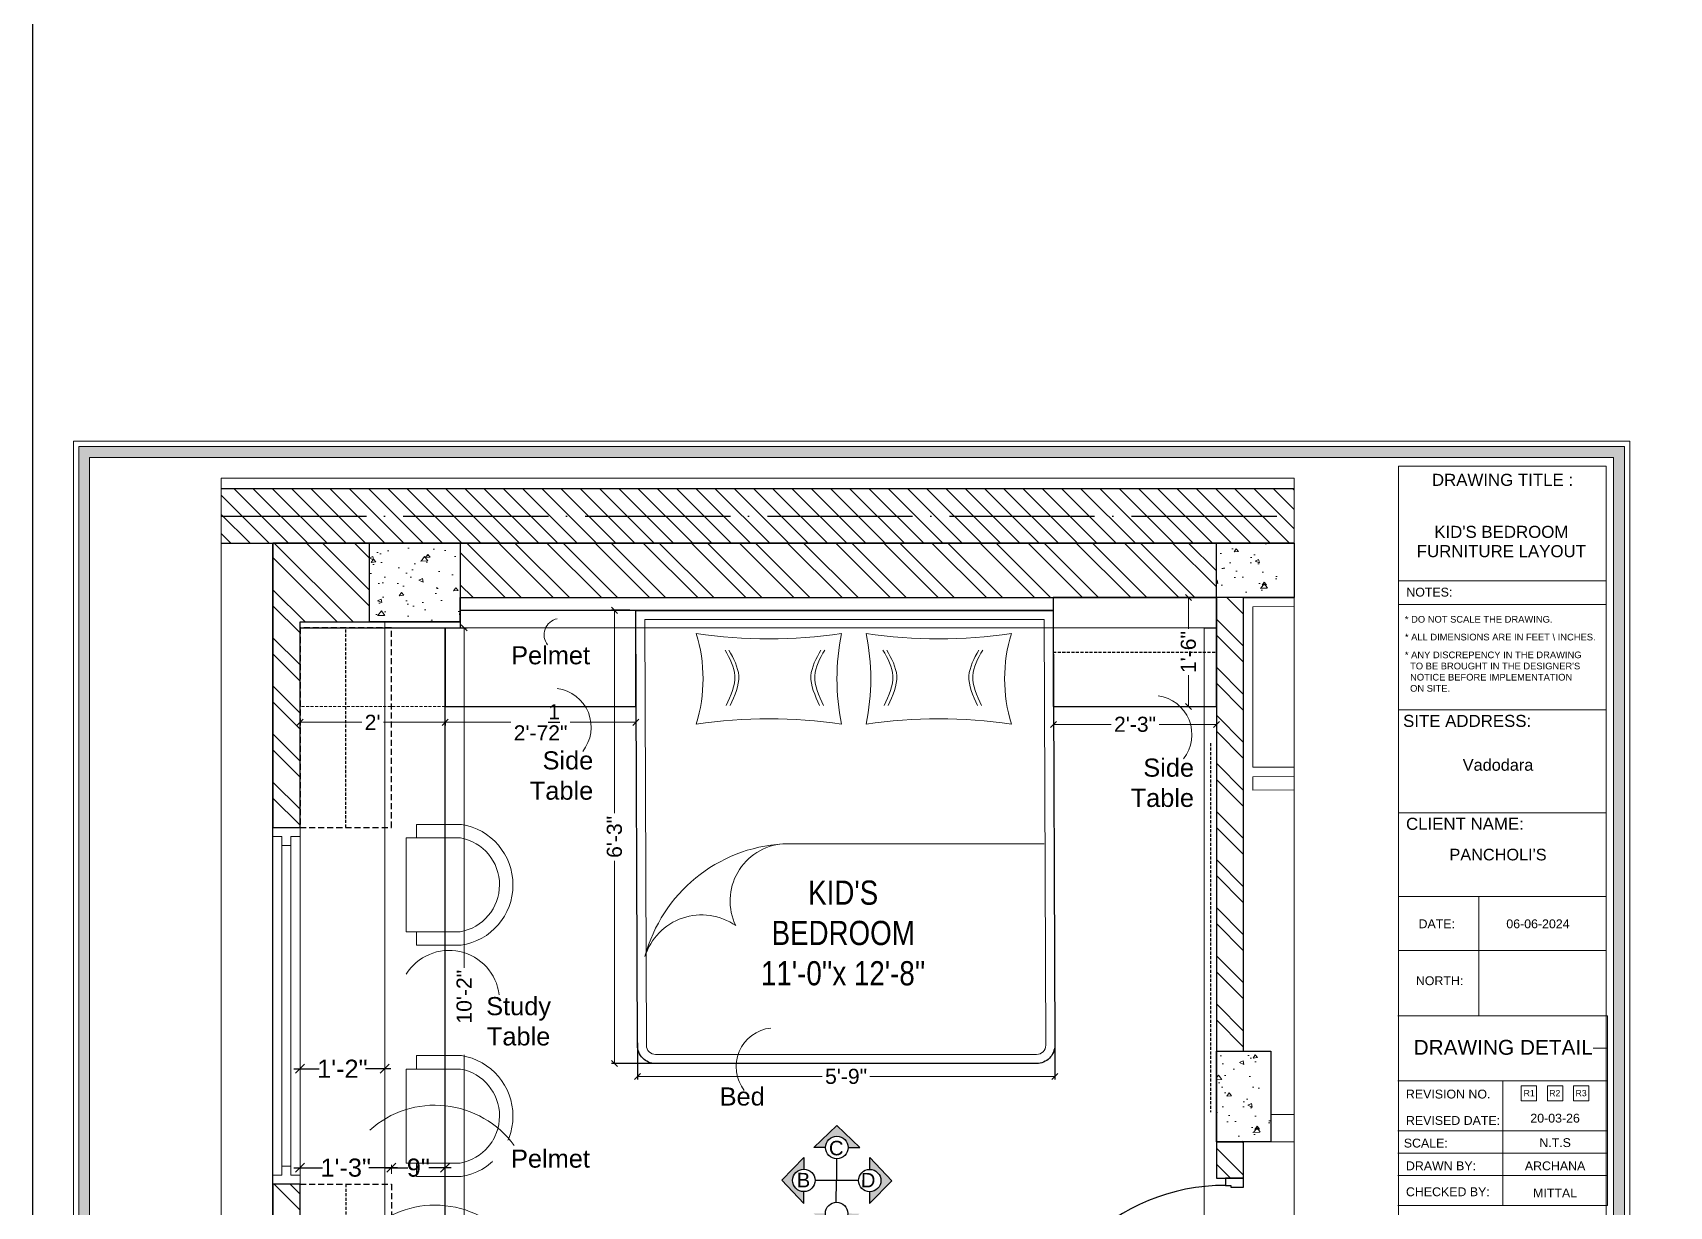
# Model space of a CAD drawing. Header units: millimetres. Extents: x 56222 to 3066687, y -650199 to -121287.
# Drawn here: x 134344.7 to 134615.3, y -183202.5 to -183008.4 of the extents above; entities that cross this region are included whole.
import ezdxf
from ezdxf.enums import TextEntityAlignment as Align

# ---------------------------------------------------------------- set-up
doc = ezdxf.new("R2010")
doc.units = ezdxf.units.MM
doc.header["$MEASUREMENT"] = 0
doc.header["$PDMODE"] = 35
for name, pattern in [('00 . GROUND FLOOR$0$DASHED', [0.75, 0.5, -0.25]), ('ACAD_ISO02W100', [15, 12, -3]), ('ACAD_ISO04W100', [30, 24, -3, 0, -3]), ('DASHED', [0.75, 0.5, -0.25]), ('DASHEDX2', [1.5, 1, -0.5])]:
    doc.linetypes.add(name, pattern=pattern)
doc.layers.get('Defpoints').update_dxf_attribs({"color": 220})
for name, color, linetype in [('AR DOOR', 40, 'Continuous'), ('AR ELE-5', 134, 'Continuous'), ('AR HATCH-7', 7, 'Continuous')]:
    doc.layers.add(name, color=color, linetype=linetype)
for name, color, linetype, lineweight in [('COLUMN', 1, 'Continuous', 30), ('dim05', 1, 'Continuous', 13), ('Dimension', 10, 'DASHEDX2', 20), ('ELEVATION', 250, 'Continuous', 9), ('FIRST FLOOR', 7, 'Continuous', 9), ('FIRST FLOOR ( DW_RAIL )', 7, 'Continuous', 9), ('FIRST FLOOR ( TEXT )', 7, 'Continuous', 9), ('FIRST FLOOR_( PLine )_', 251, 'Continuous', 30), ('FUR1', 1, 'Continuous', 0), ('FURNITURE', 32, 'Continuous', 9), ('GROUND FLOOR', 7, 'Continuous', 9), ('GROUND FLOOR  ( HATCH )', 251, 'Continuous', 9), ('Labelling', 1, 'Continuous', 25), ('NAME PLATE', 7, 'Continuous', 25), ('Text', 7, 'Continuous', 15), ('wall', 7, 'Continuous', 30), ('WALL Dimensions', 1, 'Continuous', 0), ('X_PLOT', 1, 'Continuous', 9), ('XX~SLAB ( BEAM )~ ( DIM )', 7, 'Continuous', 9)]:
    doc.layers.add(name, color=color, linetype=linetype, lineweight=lineweight)
doc.layers.add('XX~SLAB ( PLINE )', color=251, linetype='Continuous', plot=False)
doc.styles.add('Arial', font='arial.ttf')
doc.styles.add('KATHA', font='swissc.ttf')
doc.styles.get("Standard").update_dxf_attribs({"font": 'arial.ttf', "height": 6})
doc.dimstyles.new('Archana', dxfattribs={"dimtxt": 3, "dimasz": 1.5, "dimexe": 0.5, "dimexo": 0.5, "dimgap": 0, "dimtad": 0, "dimzin": 0, "dimdsep": 46, "dimlunit": 4, "dimtxsty": 'Arial', "dimblk": 'OBLIQUE', "dimcen": 0, "dimdle": 1, "dimclrd": 1, "dimclre": 1, "dimclrt": 5, "dimadec": 0, "dimazin": 0, "dimtfac": 1, "dimtofl": 0, "dimtmove": 1, "dimatfit": 3, "dimfxl": 1, "dimfxlon": 1, "dimtolj": 1, "dimtzin": 0, "dimlwd": 25, "dimlwe": -1, "dimarcsym": 0})
doc.dimstyles.new('ISO-25', dxfattribs={"dimtxt": 2.5, "dimasz": 1, "dimexe": 0.5, "dimexo": 1, "dimtad": 0, "dimdec": 1, "dimlunit": 4, "dimtxsty": 'Standard', "dimblk": 'OBLIQUE', "dimcen": 2.5, "dimclrd": 1, "dimclre": 1, "dimclrt": 5, "dimadec": 0, "dimazin": 0, "dimtfac": 1, "dimtdec": 1, "dimtmove": 0, "dimatfit": 3, "dimfxl": 1, "dimlwd": -1, "dimarcsym": 0})
pattern_1 = [(185, (-48694.8163, -316380.5967), (-4.62807079, 5.51551999), [0.75, -8.25]), (130, (-48694.816, -316380.597), (-4.3376815, -6.29992167), [0.6, -6.6]), (235.4514445, (-48695.202, -316380.137), (-8.96575221, -0.78440164), [0.63740192, -7.01142112]), (181.1842, (-48696.2305, -316382.011), (-6.37613776, 8.71693388), [1.125, -12.375]), (231.6356355, (-48696.762, -316381.285), (-13.4971167, -0.2790007), [0.9561034, -10.5171376]), (126.184164, (-48696.23, -316382.011), (-13.4971167, -0.2790007), [0.9, -9.9]), (156, (-48696.584, -316380.95), (-1.37382476, 7.06771572), [0.75, -8.25]), (101, (-48696.584, -316380.95), (-6.84808435, -3.40708593), [0.6, -6.6]), (206.4514447, (-48696.6986, -316380.361), (-8.22190906, 3.66062975), [0.6374019, -7.01142112]), (172.5, (-48694.8163, -316380.5967), (-2.439898176, -2.267931853), [0, -6.52, 0, -6.7, 0, -6.625]), (142.5, (-48694.8163, -316380.5967), (-4.6490945, -0.92872942), [0, -3.82, 0, -6.37, 0, -2.525]), (102.5, (-48693.2395, -316382.1736), (-3.615207618, 3.934181673), [0, -2.5, 0, -7.8, 0, -10.35]), (92.5, (-48692.5324, -316382.8807), (-4.83159807, 3.41589983), [0, -3.25, 0, -5.18, 0, -7.35])]
pattern_2 = [(135, (-48697.0707, -317320.819), (-3.97747564, -3.97747564), []), (135, (-48697.0707, -317318.167), (-3.97747564, -3.97747564), [])]

# ---------------------------------------------------------------- blocks, each defined once
blk = doc.blocks.new('*U19')
for points in [[(-1160, 0), (-1120, 0), (-1120, 30), (-1110, 30), (-1110, 100), (-1160, 100)], [(40, 0), (0, 0), (0, 30), (-10, 30), (-10, 100), (40, 100)], [(0, 0), (0, -1120), (-30, -1120), (-30, 0)]]:
    blk.add_lwpolyline(points, close=True)
at = {"layer": 'AR ELE-5', "linetype": 'ByBlock', "ltscale": 15}
blk.add_arc((1.6, 0.7), 1121.6, 180.03474, 267.62699, dxfattribs=at)
blk = doc.blocks.new('_Oblique')
at = {"layer": 'wall', "color": 0, "lineweight": -2}
blk.add_line((-0.5, -0.5), (0.5, 0.5), dxfattribs=at)
blk = doc.blocks.new('*D164')
at = {"layer": 'Defpoints', "color": 0, "lineweight": 30, "transparency": 16777216}
for p in [(134388.9, -183121.52), (134412.9, -183121.52), (134412.9, -183122.43)]:
    blk.add_point(p, dxfattribs=at)
at = {"layer": 'dim05', "color": 1, "linetype": 'Continuous', "transparency": 16777216}
for p, q in [((134388.9, -183122.43), (134399.11, -183122.43)), ((134412.9, -183122.43), (134402.7, -183122.43))]:
    blk.add_line(p, q, dxfattribs=at)
at = {"layer": 'dim05', "color": 1, "linetype": 'Continuous', "lineweight": -2, "transparency": 16777216}
for p, q in [((134388.9, -183122.52), (134388.9, -183122.93)), ((134412.9, -183122.52), (134412.9, -183122.93))]:
    blk.add_line(p, q, dxfattribs=at)
at = {"layer": 'dim05', "color": 1, "transparency": 16777216, "rotation": 180}
blk.add_blockref('_Oblique', (134388.9, -183122.43), dxfattribs=at)
at = {"layer": 'dim05', "color": 1, "transparency": 16777216}
blk.add_blockref('_Oblique', (134412.9, -183122.43), dxfattribs=at)
at = {"layer": 'dim05', "color": 5, "lineweight": 25, "transparency": 16777216, "insert": (134400.9, -183122.43), "char_height": 2.5, "attachment_point": 5, "style": 'Arial'}
blk.add_mtext("2'", dxfattribs=at)
blk = doc.blocks.new('*D165')
at = {"layer": 'Defpoints', "color": 0, "lineweight": 30, "transparency": 16777216}
for p in [(134412.9, -183121.52), (134444.43, -183122.43), (134444.43, -183122.43)]:
    blk.add_point(p, dxfattribs=at)
at = {"layer": 'dim05', "color": 1, "linetype": 'Continuous', "lineweight": -2, "transparency": 16777216}
for p, q in [((134444.43, -183121.43), (134444.43, -183121.93)), ((134412.9, -183122.52), (134412.9, -183122.93))]:
    blk.add_line(p, q, dxfattribs=at)
at = {"layer": 'dim05', "color": 1, "linetype": 'Continuous', "transparency": 16777216}
for p, q in [((134412.9, -183122.43), (134423.78, -183122.43)), ((134444.43, -183122.43), (134433.55, -183122.43))]:
    blk.add_line(p, q, dxfattribs=at)
at = {"layer": 'dim05', "color": 1, "transparency": 16777216, "rotation": 180}
blk.add_blockref('_Oblique', (134412.9, -183122.43), dxfattribs=at)
at = {"layer": 'dim05', "color": 1, "transparency": 16777216}
blk.add_blockref('_Oblique', (134444.43, -183122.43), dxfattribs=at)
at = {"layer": 'dim05', "color": 5, "lineweight": 25, "transparency": 16777216, "insert": (134428.67, -183122.43), "char_height": 2.5, "attachment_point": 5, "style": 'Arial'}
blk.add_mtext('2\'-7{\\H1x;\\S1/2;}"', dxfattribs=at)
blk = doc.blocks.new('*D166')
at = {"layer": 'Defpoints', "color": 0, "lineweight": 30, "transparency": 16777216}
for p in [(134444.43, -183103.91), (134440.88, -183178.85), (134449.81, -183178.85)]:
    blk.add_point(p, dxfattribs=at)
at = {"layer": 'dim05', "color": 1, "linetype": 'Continuous', "lineweight": -2, "transparency": 16777216}
for p, q in [((134443.43, -183103.91), (134440.38, -183103.91)), ((134448.81, -183178.85), (134440.38, -183178.85))]:
    blk.add_line(p, q, dxfattribs=at)
at = {"layer": 'dim05', "color": 1, "linetype": 'Continuous', "transparency": 16777216}
for p, q in [((134440.88, -183103.91), (134440.88, -183137.43)), ((134440.88, -183178.85), (134440.88, -183145.34))]:
    blk.add_line(p, q, dxfattribs=at)
at = {"layer": 'dim05', "color": 1, "transparency": 16777216}
for p, rotation in [((134440.88, -183103.91), 90), ((134440.88, -183178.85), 270)]:
    blk.add_blockref('_Oblique', p, dxfattribs=dict(at, rotation=rotation))
at = {"layer": 'dim05', "color": 5, "lineweight": 25, "transparency": 16777216, "insert": (134440.88, -183141.38), "char_height": 2.5, "attachment_point": 5, "rotation": 90, "style": 'Arial'}
blk.add_mtext('6\'-3"', dxfattribs=at)
blk = doc.blocks.new('*D167')
at = {"layer": 'Defpoints', "color": 0, "lineweight": 30, "transparency": 16777216}
for p in [(134444.68, -183174.42), (134513.68, -183173.65), (134513.68, -183181)]:
    blk.add_point(p, dxfattribs=at)
at = {"layer": 'dim05', "color": 1, "linetype": 'Continuous', "lineweight": -2, "transparency": 16777216}
for p, q in [((134444.68, -183175.42), (134444.68, -183181.5)), ((134513.68, -183174.65), (134513.68, -183181.5))]:
    blk.add_line(p, q, dxfattribs=at)
at = {"layer": 'dim05', "color": 1, "linetype": 'Continuous', "transparency": 16777216}
for p, q in [((134444.68, -183181), (134475.23, -183181)), ((134513.68, -183181), (134483.12, -183181))]:
    blk.add_line(p, q, dxfattribs=at)
at = {"layer": 'dim05', "color": 1, "transparency": 16777216, "rotation": 180}
blk.add_blockref('_Oblique', (134444.68, -183181), dxfattribs=at)
at = {"layer": 'dim05', "color": 1, "transparency": 16777216}
blk.add_blockref('_Oblique', (134513.68, -183181), dxfattribs=at)
at = {"layer": 'dim05', "color": 5, "lineweight": 25, "transparency": 16777216, "insert": (134479.18, -183181), "char_height": 2.5, "attachment_point": 5, "style": 'Arial'}
blk.add_mtext('5\'-9"', dxfattribs=at)
blk = doc.blocks.new('*D168')
at = {"layer": 'Defpoints', "color": 0, "lineweight": 30, "transparency": 16777216}
for p in [(134412.9, -183106.81), (134416.04, -183106.81), (134412.9, -183228.81)]:
    blk.add_point(p, dxfattribs=at)
at = {"layer": 'dim05', "color": 1, "linetype": 'Continuous', "lineweight": -2, "transparency": 16777216}
for p, q in [((134413.9, -183106.81), (134416.54, -183106.81)), ((134413.9, -183228.81), (134416.54, -183228.81))]:
    blk.add_line(p, q, dxfattribs=at)
at = {"layer": 'dim05', "color": 1, "linetype": 'Continuous', "transparency": 16777216}
for p, q in [((134416.04, -183106.81), (134416.04, -183163.01)), ((134416.04, -183228.81), (134416.04, -183172.62))]:
    blk.add_line(p, q, dxfattribs=at)
at = {"layer": 'dim05', "color": 1, "transparency": 16777216}
for p, rotation in [((134416.04, -183106.81), 90), ((134416.04, -183228.81), 270)]:
    blk.add_blockref('_Oblique', p, dxfattribs=dict(at, rotation=rotation))
at = {"layer": 'dim05', "color": 5, "lineweight": 25, "transparency": 16777216, "insert": (134416.04, -183167.81), "char_height": 2.5, "attachment_point": 5, "rotation": 90, "style": 'Arial'}
blk.add_mtext('10\'-2"', dxfattribs=at)
blk = doc.blocks.new('*D172')
at = {"layer": 'Defpoints', "color": 0, "lineweight": 30, "transparency": 16777216}
for p in [(134513.49, -183121.67), (134540.4, -183121.67), (134540.4, -183122.77)]:
    blk.add_point(p, dxfattribs=at)
at = {"layer": 'dim05', "color": 1, "linetype": 'Continuous', "lineweight": -2, "transparency": 16777216}
for p, q in [((134513.49, -183122.67), (134513.49, -183123.27)), ((134540.4, -183122.67), (134540.4, -183123.27))]:
    blk.add_line(p, q, dxfattribs=at)
at = {"layer": 'dim05', "color": 1, "linetype": 'Continuous', "transparency": 16777216}
for p, q in [((134513.49, -183122.77), (134522.98, -183122.77)), ((134540.4, -183122.77), (134530.92, -183122.77))]:
    blk.add_line(p, q, dxfattribs=at)
at = {"layer": 'dim05', "color": 1, "transparency": 16777216, "rotation": 180}
blk.add_blockref('_Oblique', (134513.49, -183122.77), dxfattribs=at)
at = {"layer": 'dim05', "color": 1, "transparency": 16777216}
blk.add_blockref('_Oblique', (134540.4, -183122.77), dxfattribs=at)
at = {"layer": 'dim05', "color": 5, "lineweight": 25, "transparency": 16777216, "insert": (134526.95, -183122.77), "char_height": 2.5, "attachment_point": 5, "style": 'Arial'}
blk.add_mtext('2\'-3"', dxfattribs=at)
blk = doc.blocks.new('*D173')
at = {"layer": 'Defpoints', "color": 0, "lineweight": 30, "transparency": 16777216}
for p in [(134526.05, -183101.81), (134535.77, -183101.81), (134526.05, -183119.81)]:
    blk.add_point(p, dxfattribs=at)
at = {"layer": 'dim05', "color": 1, "linetype": 'Continuous', "lineweight": -2, "transparency": 16777216}
for p, q in [((134527.05, -183101.81), (134536.27, -183101.81)), ((134527.05, -183119.81), (134536.27, -183119.81))]:
    blk.add_line(p, q, dxfattribs=at)
at = {"layer": 'dim05', "color": 1, "linetype": 'Continuous', "transparency": 16777216}
for p, q in [((134535.77, -183101.81), (134535.77, -183106.98)), ((134535.77, -183119.81), (134535.77, -183114.64))]:
    blk.add_line(p, q, dxfattribs=at)
at = {"layer": 'dim05', "color": 1, "transparency": 16777216}
for p, rotation in [((134535.77, -183101.81), 90), ((134535.77, -183119.81), 270)]:
    blk.add_blockref('_Oblique', p, dxfattribs=dict(at, rotation=rotation))
at = {"layer": 'dim05', "color": 5, "lineweight": 25, "transparency": 16777216, "insert": (134535.77, -183110.81), "char_height": 2.5, "attachment_point": 5, "rotation": 90, "style": 'Arial'}
blk.add_mtext('1\'-6"', dxfattribs=at)
blk = doc.blocks.new('*D867')
at = {"layer": 'Defpoints', "color": 0, "lineweight": 30, "transparency": 16777216}
for p in [(134404.01, -183196.1), (134388.9, -183198.81), (134404.01, -183198.81)]:
    blk.add_point(p, dxfattribs=at)
at = {"layer": 'FURNITURE', "color": 1, "lineweight": 25, "transparency": 16777216}
for p, q in [((134387.9, -183196.1), (134392.61, -183196.1)), ((134405.01, -183196.1), (134400.3, -183196.1))]:
    blk.add_line(p, q, dxfattribs=at)
at = {"layer": 'FURNITURE', "color": 1, "transparency": 16777216}
for p, q in [((134388.9, -183197.1), (134388.9, -183195.6)), ((134404.01, -183197.1), (134404.01, -183195.6))]:
    blk.add_line(p, q, dxfattribs=at)
at = {"layer": 'FURNITURE', "color": 1, "lineweight": 25, "transparency": 16777216, "xscale": 1.5, "yscale": 1.5, "zscale": 1.5, "rotation": 180}
blk.add_blockref('_Oblique', (134388.9, -183196.1), dxfattribs=at)
at = {"layer": 'FURNITURE', "color": 1, "lineweight": 25, "transparency": 16777216, "xscale": 1.5, "yscale": 1.5, "zscale": 1.5}
blk.add_blockref('_Oblique', (134404.01, -183196.1), dxfattribs=at)
at = {"layer": 'FURNITURE', "color": 5, "lineweight": 30, "transparency": 16777216, "insert": (134396.46, -183196.1), "char_height": 3, "attachment_point": 5, "style": 'Arial'}
blk.add_mtext('\\A1;1\'-3"', dxfattribs=at)
blk = doc.blocks.new('*D868')
at = {"layer": 'Defpoints', "color": 0, "lineweight": 30, "transparency": 16777216}
for p in [(134412.9, -183196.1), (134404.01, -183198.81), (134412.9, -183198.81)]:
    blk.add_point(p, dxfattribs=at)
at = {"layer": 'FURNITURE', "color": 1, "lineweight": 25, "transparency": 16777216}
for p, q in [((134403.01, -183196.1), (134406.73, -183196.1)), ((134413.9, -183196.1), (134410.18, -183196.1))]:
    blk.add_line(p, q, dxfattribs=at)
at = {"layer": 'FURNITURE', "color": 1, "transparency": 16777216}
for p, q in [((134404.01, -183197.1), (134404.01, -183195.6)), ((134412.9, -183197.1), (134412.9, -183195.6))]:
    blk.add_line(p, q, dxfattribs=at)
at = {"layer": 'FURNITURE', "color": 1, "lineweight": 25, "transparency": 16777216, "xscale": 1.5, "yscale": 1.5, "zscale": 1.5, "rotation": 180}
blk.add_blockref('_Oblique', (134404.01, -183196.1), dxfattribs=at)
at = {"layer": 'FURNITURE', "color": 1, "lineweight": 25, "transparency": 16777216, "xscale": 1.5, "yscale": 1.5, "zscale": 1.5}
blk.add_blockref('_Oblique', (134412.9, -183196.1), dxfattribs=at)
at = {"layer": 'FURNITURE', "color": 5, "lineweight": 30, "transparency": 16777216, "insert": (134408.46, -183196.1), "char_height": 3, "attachment_point": 5, "style": 'Arial'}
blk.add_mtext('\\A1;9"', dxfattribs=at)
blk = doc.blocks.new('*D937')
at = {"layer": 'Defpoints', "color": 0, "lineweight": 30, "transparency": 16777216}
for p in [(134388.90301, -183179.7287), (134402.90301, -183179.7287), (134402.90301, -183179.7287)]:
    blk.add_point(p, dxfattribs=at)
at = {"layer": 'FURNITURE', "color": 1, "lineweight": 25, "transparency": 16777216}
for p, q in [((134387.90301, -183179.7287), (134392.05683, -183179.7287)), ((134403.90301, -183179.7287), (134399.74919, -183179.7287))]:
    blk.add_line(p, q, dxfattribs=at)
at = {"layer": 'FURNITURE', "color": 1, "transparency": 16777216}
for p, q in [((134388.90301, -183179.7287), (134388.90301, -183179.2287)), ((134402.90301, -183179.7287), (134402.90301, -183179.2287))]:
    blk.add_line(p, q, dxfattribs=at)
at = {"layer": 'FURNITURE', "color": 1, "lineweight": 25, "transparency": 16777216, "xscale": 1.5, "yscale": 1.5, "zscale": 1.5, "rotation": 180}
blk.add_blockref('_Oblique', (134388.90301, -183179.7287), dxfattribs=at)
at = {"layer": 'FURNITURE', "color": 1, "lineweight": 25, "transparency": 16777216, "xscale": 1.5, "yscale": 1.5, "zscale": 1.5}
blk.add_blockref('_Oblique', (134402.90301, -183179.7287), dxfattribs=at)
at = {"layer": 'FURNITURE', "color": 5, "lineweight": 30, "transparency": 16777216, "insert": (134395.90301, -183179.7287), "char_height": 3, "attachment_point": 5, "style": 'Arial'}
blk.add_mtext('\\A1;1\'-2"', dxfattribs=at)

msp = doc.modelspace()

# ---------------------------------------------------------------- hatches: boundary and pattern name
at = {"layer": 'AR HATCH-7', "lineweight": 15, "true_color": 0x939598}
h = msp.add_hatch(dxfattribs=at)
h.set_pattern_fill('AR-CONC', color=252, angle=135)
h.set_pattern_definition(pattern_1)
h.paths.add_polyline_path([(134400.403, -183092.814), (134400.403, -183105.814), (134415.403, -183105.814), (134415.403, -183092.814)])
h.paths.add_polyline_path([(134403.903, -183229.814), (134403.903, -183238.232), (134412.903, -183238.232), (134412.903, -183229.814)])
h.paths.add_polyline_path([(134472.92, -183222.307), (134472.92, -183222.288)])
h = msp.add_hatch(dxfattribs=at)
h.set_pattern_fill('ANSI32', color=252, scale=15, angle=90)
h.set_pattern_definition(pattern_2)
h.paths.add_polyline_path([(134415.403, -183092.732), (134415.403, -183101.732), (134540.404, -183101.732), (134540.404, -183092.732)])
h = msp.add_hatch(dxfattribs=at)
h.set_pattern_fill('AR-CONC', color=252, angle=135)
h.set_pattern_definition([(185, (-48693.6163, -316290.5967), (-4.62807079, 5.51551999), [0.75, -8.25]), (130, (-48693.616, -316290.597), (-4.3376815, -6.29992167), [0.6, -6.6]), (235.4514445, (-48694.002, -316290.137), (-8.96575221, -0.78440164), [0.63740192, -7.01142112]), (181.1842, (-48695.0305, -316292.011), (-6.37613776, 8.71693388), [1.125, -12.375]), (231.6356355, (-48695.562, -316291.285), (-13.4971167, -0.2790007), [0.9561034, -10.5171376]), (126.184164, (-48695.03, -316292.011), (-13.4971167, -0.2790007), [0.9, -9.9]), (156, (-48695.384, -316290.95), (-1.37382476, 7.06771572), [0.75, -8.25]), (101, (-48695.384, -316290.95), (-6.84808435, -3.40708593), [0.6, -6.6]), (206.4514447, (-48695.4986, -316290.361), (-8.22190906, 3.66062975), [0.6374019, -7.01142112]), (172.5, (-48693.6163, -316290.5967), (-2.439898176, -2.267931853), [0, -6.52, 0, -6.7, 0, -6.625]), (142.5, (-48693.6163, -316290.5967), (-4.6490945, -0.92872942), [0, -3.82, 0, -6.37, 0, -2.525]), (102.5, (-48692.0395, -316292.1736), (-3.615207618, 3.934181673), [0, -2.5, 0, -7.8, 0, -10.35]), (92.5, (-48691.3324, -316292.8807), (-4.83159807, 3.41589983), [0, -3.25, 0, -5.18, 0, -7.35])])
h.paths.add_polyline_path([(134540.404, -183092.731), (134540.404, -183101.732), (134550.604, -183101.732), (134550.604, -183092.731)])
h = msp.add_hatch(dxfattribs=at)
h.set_pattern_fill('AR-CONC', color=252, angle=135)
h.set_pattern_definition(pattern_1)
h.paths.add_polyline_path([(134540.404, -183176.732), (134540.404, -183191.732), (134549.404, -183191.732), (134549.404, -183176.732)])
at = {"layer": 'dim05', "lineweight": 30, "true_color": 0x636466, "transparency": 33554687}
h = msp.add_hatch(color=251, dxfattribs=at)
h.dxf.hatch_style = 1
h.paths.add_polyline_path([(134481.414, -183203.673), (134479.469, -183203.666, -1), (134475.755, -183203.651), (134473.811, -183203.644), (134477.599, -183207.312)])
h.paths.add_polyline_path([(134486.735, -183198.244), (134483.097, -183194.429), (134483.089, -183196.373, -0.4130947), (134484.939, -183198.23, -0.4153333), (134483.075, -183200.087), (134483.068, -183202.032)])
h.paths.add_polyline_path([(134477.668, -183189.108), (134473.853, -183192.746), (134475.797, -183192.754, -1), (134479.511, -183192.768), (134481.455, -183192.775)])
h.paths.add_polyline_path([(134472.193, -183196.332), (134472.202, -183194.39), (134468.531, -183198.175), (134472.173, -183201.988), (134472.179, -183200.046, -0.4133126), (134470.327, -183198.189, -0.4155516)])
at = {"layer": 'Dimension', "linetype": 'Continuous', "true_color": 0xd39e00}
h = msp.add_hatch(color=42, dxfattribs=at)
h.paths.add_polyline_path([(134352.327, -183076.812), (134352.327, -183256.671), (134607.853, -183256.671), (134607.853, -183076.812)])
h.paths.add_polyline_path([(134354.12, -183078.606), (134606.06, -183078.606), (134606.06, -183254.877), (134354.12, -183254.877)], flags=16)
at = {"layer": 'GROUND FLOOR  ( HATCH )'}
h = msp.add_hatch(dxfattribs=at)
h.set_pattern_fill('ANSI31', color=6, scale=18, angle=90, style=0)
h.set_pattern_definition([(135, (-27918.2714, -299624.5003), (-1.590990258, -1.590990258), [])])
h.paths.add_polyline_path([(134375.866, -183083.814), (134375.866, -183092.814), (134553.254, -183092.814), (134553.254, -183083.814)])

# ---------------------------------------------------------------- linework, layer by layer
at = {"layer": 'COLUMN'}
for points in [[(134400.403, -183105.814), (134400.403, -183092.814), (134415.403, -183092.814), (134415.403, -183105.814)], [(134540.403, -183101.814), (134540.403, -183092.814), (134553.254, -183092.814), (134553.254, -183101.814)], [(134540.403, -183176.814), (134549.403, -183176.814), (134549.403, -183191.814), (134540.403, -183191.814)]]:
    msp.add_lwpolyline(points, close=True, dxfattribs=at)
at = {"layer": 'Dimension', "color": 42, "linetype": 'Continuous', "true_color": 0xd39e00}
for p, q in [((134604.845, -183099.054), (134570.51, -183099.054)), ((134604.845, -183102.922), (134570.51, -183102.922)), ((134604.845, -183120.372), (134570.51, -183120.372)), ((134604.845, -183137.391), (134570.51, -183137.391)), ((134604.845, -183151.259), (134570.51, -183151.259)), ((134583.795, -183151.259), (134583.795, -183170.97)), ((134604.845, -183160.181), (134570.51, -183160.181)), ((134605.053, -183170.97), (134570.404, -183170.97)), ((134605.053, -183170.97), (134605.053, -183202.353)), ((134602.663, -183176.35), (134605.053, -183176.35)), ((134570.404, -183181.73), (134605.053, -183181.73)), ((134587.729, -183202.353), (134587.729, -183181.73)), ((134605.053, -183189.979), (134570.404, -183189.979)), ((134605.053, -183193.695), (134570.404, -183193.695)), ((134605.053, -183197.41), (134570.404, -183197.41)), ((134570.404, -183202.353), (134605.053, -183202.353))]:
    msp.add_line(p, q, dxfattribs=at)
for points in [[(134351.43, -183075.916), (134608.75, -183075.916), (134608.75, -183257.567), (134351.43, -183257.567)], [(134352.327, -183076.812), (134607.853, -183076.812), (134607.853, -183256.671), (134352.327, -183256.671)], [(134354.12, -183078.606), (134606.06, -183078.606), (134606.06, -183254.877), (134354.12, -183254.877)], [(134590.796, -183182.528), (134593.324, -183182.528), (134593.324, -183185.057), (134590.796, -183185.057)], [(134595.127, -183182.528), (134597.655, -183182.528), (134597.655, -183185.057), (134595.127, -183185.057)], [(134599.458, -183182.528), (134601.987, -183182.528), (134601.987, -183185.057), (134599.458, -183185.057)]]:
    msp.add_lwpolyline(points, close=True, dxfattribs=at)
at = {"layer": 'Dimension', "color": 42, "linetype": 'ByBlock', "true_color": 0xd39e00}
msp.add_lwpolyline([(134570.51, -183253.401), (134570.51, -183080.081), (134604.845, -183080.081), (134604.845, -183253.401)], close=True, dxfattribs=at)
at = {"layer": 'ELEVATION', "lineweight": 0}
msp.add_lwpolyline([(134375.866, -183243.473), (134375.866, -183082.062), (134553.254, -183082.062), (134553.254, -183243.473)], close=True, dxfattribs=at)
at = {"layer": 'FIRST FLOOR'}
for p, q in [((134384.403, -183092.814), (134553.254, -183092.814)), ((134384.403, -183243.473), (134384.403, -183092.814)), ((134415.403, -183101.814), (134540.403, -183101.814)), ((134540.403, -183191.814), (134540.403, -183101.814)), ((134544.903, -183101.814), (134553.254, -183101.814)), ((134544.903, -183176.814), (134544.903, -183101.814)), ((134388.903, -183139.814), (134384.403, -183139.814)), ((134540.403, -183191.814), (134544.903, -183191.814)), ((134388.903, -183198.814), (134384.403, -183198.814))]:
    msp.add_line(p, q, dxfattribs=at)
at = {"layer": 'FIRST FLOOR', "linetype": 'ACAD_ISO02W100', "ltscale": 0.7}
msp.add_lwpolyline([(134553.254, -183191.814), (134549.403, -183191.814), (134549.403, -183187.314), (134553.254, -183187.314)], dxfattribs=at)
at = {"layer": 'FIRST FLOOR ( DW_RAIL )'}
msp.add_lwpolyline([(134384.403, -183139.814), (134384.403, -183141.314), (134385.903, -183141.314), (134385.903, -183142.814), (134387.403, -183142.814), (134387.403, -183195.814), (134385.903, -183195.814), (134385.903, -183197.314), (134384.403, -183197.314), (134384.403, -183198.814), (134388.903, -183198.814), (134388.903, -183197.314), (134387.403, -183197.314), (134387.403, -183195.814), (134385.903, -183195.814), (134385.903, -183142.814), (134387.403, -183142.814), (134387.403, -183141.314), (134388.903, -183141.314), (134388.903, -183139.814), (134384.403, -183139.814), (134384.403, -183198.814), (134388.903, -183198.814), (134388.903, -183139.814)], close=True, dxfattribs=at)
at = {"layer": 'FIRST FLOOR_( PLine )_'}
for points in [[(134553.254, -183092.814), (134384.403, -183092.814), (134384.403, -183139.814), (134388.903, -183139.814), (134388.903, -183105.814)], [(134415.403, -183101.814), (134540.403, -183101.814), (134540.403, -183191.814), (134544.903, -183191.814)], [(134544.903, -183176.814), (134544.903, -183101.814), (134553.254, -183101.814)], [(134388.903, -183243.473), (134388.903, -183238.314), (134484.403, -183238.314), (134484.403, -183233.814), (134412.903, -183233.814), (134412.903, -183229.814), (134388.903, -183229.814), (134388.903, -183198.814), (134384.403, -183198.814), (134384.403, -183243.473)]]:
    msp.add_lwpolyline(points, dxfattribs=at)
msp.add_lwpolyline([(134544.903, -183197.814), (134544.903, -183191.814), (134540.403, -183191.814), (134540.403, -183197.814)], close=True, dxfattribs=at)
at = {"layer": 'FUR1', "color": 252, "true_color": 0x939598}
msp.add_arc((134411.211, -183218.484), 16.2, 36.0659, 131.71248, dxfattribs=at)
at = {"layer": 'FURNITURE', "lineweight": 30}
for p, q in [((134415.403, -183103.913), (134415.403, -183106.814)), ((134388.903, -183106.814), (134415.403, -183106.814)), ((134412.903, -183228.814), (134412.903, -183106.814)), ((134538.403, -183106.814), (134540.403, -183106.814))]:
    msp.add_line(p, q, dxfattribs=at)
at = {"layer": 'FURNITURE', "lineweight": 5}
for p, q in [((134402.903, -183229.814), (134402.903, -183105.814)), ((134415.403, -183106.814), (134540.403, -183106.814)), ((134538.403, -183106.814), (134538.403, -183233.814))]:
    msp.add_line(p, q, dxfattribs=at)
at = {"layer": 'FURNITURE', "linetype": '00 . GROUND FLOOR$0$DASHED', "lineweight": 5}
msp.add_line((134412.903, -183119.814), (134388.903, -183119.814), dxfattribs=at)
at = {"layer": 'FURNITURE'}
for p, q in [((134406.475, -183141.548, -0.036), (134410.383, -183141.548, -0.036)), ((134406.475, -183141.548, -0.036), (134406.475, -183157.099, -0.036)), ((134511.927, -183142.54), (134468.734, -183142.54)), ((134410.383, -183157.099, -0.036), (134406.475, -183157.099, -0.036)), ((134406.475, -183179.781, -0.036), (134410.383, -183179.781, -0.036)), ((134406.475, -183179.781, -0.036), (134406.475, -183195.332, -0.036)), ((134410.383, -183195.332, -0.036), (134406.475, -183195.332, -0.036))]:
    msp.add_line(p, q, dxfattribs=at)
at = {"layer": 'FURNITURE', "lineweight": 30}
for points in [[(134415.403, -183101.814), (134513.427, -183101.814), (134513.427, -183103.913), (134415.403, -183103.913)], [(134513.427, -183101.814), (134513.427, -183119.814), (134540.403, -183119.814), (134540.403, -183101.814)]]:
    msp.add_lwpolyline(points, close=True, dxfattribs=at)
msp.add_lwpolyline([(134412.903, -183106.814), (134412.903, -183119.814), (134444.427, -183119.814), (134444.427, -183103.913), (134415.403, -183103.913)], dxfattribs=at)
msp.add_lwpolyline([(134510.677, -183178.854), (134447.677, -183178.854, -0.4142136), (134444.677, -183175.854), (134444.427, -183103.913), (134513.427, -183103.913), (134513.677, -183175.854, -0.4142136)], format="xyb", close=True, dxfattribs=at)
at = {"layer": 'FURNITURE'}
for points in [[(134510.677, -183177.354), (134447.677, -183177.354, -0.4142136), (134446.177, -183175.854), (134445.927, -183105.413), (134511.927, -183105.413), (134512.177, -183175.854, -0.4142136)], [(134460.938, -183156.061, -0.5279651), (134468.734, -183142.54, 0.3234751), (134445.927, -183161.183, -0.5087425), (134460.938, -183156.061)]]:
    msp.add_lwpolyline(points, format="xyb", close=True, dxfattribs=at)
for points in [[(134553.254, -183103.295), (134546.403, -183103.314), (134546.403, -183129.872), (134553.254, -183129.852)], [(134553.254, -183131.401), (134546.403, -183131.421), (134546.403, -183133.634), (134553.254, -183133.614)]]:
    msp.add_lwpolyline(points, dxfattribs=at)
at = {"layer": 'FURNITURE', "linetype": 'DASHEDX2', "lineweight": 25}
for points in [[(134388.903, -183139.814), (134404.012, -183139.814), (134404.012, -183106.814), (134388.903, -183106.814)], [(134388.903, -183198.814), (134404.012, -183198.814), (134404.012, -183229.814), (134388.903, -183229.814)]]:
    msp.add_lwpolyline(points, close=True, dxfattribs=at)
at = {"layer": 'FURNITURE', "elevation": -0.005}
for points in [[(134478.418, -183122.734, -0.1005861), (134478.418, -183107.734, -0.0757258), (134454.418, -183107.734, -0.1489672), (134454.418, -183122.734, -0.0741156)], [(134482.499, -183122.734, 0.1005861), (134482.499, -183107.734, 0.0757258), (134506.499, -183107.734, 0.1489672), (134506.499, -183122.734, 0.0741156)]]:
    msp.add_lwpolyline(points, format="xyb", close=True, dxfattribs=at)
at = {"layer": 'FURNITURE', "elevation": -0.036, "flags": 128}
for points in [[(134408.161, -183157.091), (134408.161, -183159.315), (134415.543, -183159.315, 0.8536134), (134415.594, -183139.315), (134408.161, -183139.315), (134408.161, -183141.54)], [(134410.383, -183157.091), (134408.161, -183157.091), (134415.359, -183157.093, 0.8357584), (134415.405, -183141.537), (134410.383, -183141.537), (134408.161, -183141.537)], [(134408.161, -183195.324), (134408.161, -183197.548), (134415.543, -183197.548, 0.8536134), (134415.594, -183177.548), (134408.161, -183177.548), (134408.161, -183179.773)], [(134410.383, -183195.324), (134408.161, -183195.324), (134415.359, -183195.326, 0.8357584), (134415.405, -183179.77), (134410.383, -183179.77), (134408.161, -183179.77)]]:
    msp.add_lwpolyline(points, format="xyb", dxfattribs=at)
at = {"layer": 'FURNITURE'}
for points in [[(134459.16, -183110.472, -0.005), (134459.932, -183111.89, -0.005), (134461.563, -183114.883, -0.005), (134460.122, -183118, -0.005), (134459.364, -183119.641, -0.005)], [(134459.805, -183110.472, -0.005), (134460.577, -183111.89, -0.005), (134462.208, -183114.883, -0.005), (134460.767, -183118, -0.005), (134460.008, -183119.641, -0.005)], [(134474.996, -183110.472, -0.005), (134474.224, -183111.89, -0.005), (134472.593, -183114.883, -0.005), (134474.034, -183118, -0.005), (134474.792, -183119.641, -0.005)], [(134475.641, -183110.472, -0.005), (134474.869, -183111.89, -0.005), (134473.238, -183114.883, -0.005), (134474.678, -183118, -0.005), (134475.437, -183119.641, -0.005)], [(134485.277, -183110.472, -0.005), (134486.049, -183111.89, -0.005), (134487.68, -183114.883, -0.005), (134486.239, -183118, -0.005), (134485.48, -183119.641, -0.005)], [(134485.922, -183110.472, -0.005), (134486.694, -183111.89, -0.005), (134488.325, -183114.883, -0.005), (134486.884, -183118, -0.005), (134486.125, -183119.641, -0.005)], [(134501.113, -183110.472, -0.005), (134500.341, -183111.89, -0.005), (134498.71, -183114.883, -0.005), (134500.151, -183118, -0.005), (134500.909, -183119.641, -0.005)], [(134501.758, -183110.472, -0.005), (134500.986, -183111.89, -0.005), (134499.355, -183114.883, -0.005), (134500.795, -183118, -0.005), (134501.554, -183119.641, -0.005)]]:
    msp.add_open_spline(points, degree=3, knots=[0, 0, 0, 0, 4.5779171, 9.671137, 9.671137, 9.671137, 9.671137], dxfattribs=at)
at = {"layer": 'GROUND FLOOR'}
for p, q in [((134375.866, -183083.814), (134553.254, -183083.814)), ((134375.866, -183092.814), (134553.254, -183092.814)), ((134375.866, -183092.814), (134408.403, -183092.814))]:
    msp.add_line(p, q, dxfattribs=at)
at = {"layer": 'GROUND FLOOR', "color": 1, "linetype": 'ACAD_ISO04W100'}
msp.add_line((134375.866, -183088.314), (134553.254, -183088.314), dxfattribs=at)
at = {"layer": 'GROUND FLOOR', "color": 3, "linetype": 'DASHED', "lineweight": 30}
for p, q in [((134396.458, -183139.814), (134396.458, -183106.814)), ((134513.427, -183110.814), (134540.403, -183110.814)), ((134396.458, -183198.814), (134396.458, -183229.814))]:
    msp.add_line(p, q, dxfattribs=at)
at = {"layer": 'GROUND FLOOR', "color": 6, "lineweight": 30}
for points in [[(134553.254, -183083.814), (134375.866, -183083.814)], [(134375.866, -183092.814), (134553.254, -183092.814)]]:
    msp.add_lwpolyline(points, dxfattribs=at)
at = {"layer": 'Text', "color": 18, "lineweight": 30, "true_color": 0x000000}
for p, q in [((134477.668, -183189.108), (134473.853, -183192.746)), ((134475.797, -183192.754), (134473.853, -183192.746)), ((134477.585, -183194.616), (134477.571, -183198.209)), ((134481.225, -183198.223), (134474.041, -183198.196)), ((134477.557, -183201.802), (134477.571, -183198.209))]:
    msp.add_line(p, q, dxfattribs=at)
for points in [[(134468.531, -183198.175), (134472.202, -183194.39), (134472.193, -183196.332)], [(134468.531, -183198.175), (134472.173, -183201.988), (134472.179, -183200.046)]]:
    msp.add_lwpolyline(points, dxfattribs=at)
for centre in [(134477.654, -183192.761), (134472.184, -183198.189), (134483.082, -183198.23), (134477.612, -183203.659)]:
    msp.add_circle(centre, 1.857, dxfattribs=at)
at = {"layer": 'WALL Dimensions', "color": 18, "lineweight": 30, "true_color": 0x000000}
for p, q in [((134477.668, -183189.108), (134481.455, -183192.775)), ((134479.511, -183192.768), (134481.455, -183192.775)), ((134483.089, -183196.373), (134483.097, -183194.429)), ((134486.735, -183198.244), (134483.097, -183194.429)), ((134486.735, -183198.244), (134483.068, -183202.032)), ((134483.075, -183200.087), (134483.068, -183202.032))]:
    msp.add_line(p, q, dxfattribs=at)
at = {"layer": 'X_PLOT', "linetype": 'ACAD_ISO04W100', "lineweight": 30}
msp.add_line((134375.866, -183088.314), (134553.254, -183088.314), dxfattribs=at)
at = {"layer": 'XX~SLAB ( BEAM )~ ( DIM )', "lineweight": 30}
for p, q in [((134415.403, -183105.814), (134415.403, -183101.814)), ((134388.903, -183105.814), (134415.403, -183105.814))]:
    msp.add_line(p, q, dxfattribs=at)
at = {"layer": 'XX~SLAB ( BEAM )~ ( DIM )', "color": 3, "lineweight": 30}
msp.add_lwpolyline([(134344.713, -182632.016), (137936.581, -182632.016), (137936.581, -183605.178), (134344.713, -183605.178)], close=True, dxfattribs=at)
at = {"layer": 'XX~SLAB ( PLINE )'}
msp.add_lwpolyline([(134384.403, -183243.473), (134384.403, -183092.814), (134553.254, -183092.814)], dxfattribs=at)

# ---------------------------------------------------------------- block references
at = {"layer": 'AR DOOR', "linetype": 'ByBlock', "lineweight": -2, "extrusion": (0, 0, -1), "xscale": -0.02999999999996949, "yscale": 0.02999999999996949, "zscale": -0.02999999999996949, "rotation": 90}
msp.add_blockref('*U19', (-134541.903, -183232.614), dxfattribs=at)

# ---------------------------------------------------------------- texts
at = {"layer": 'FIRST FLOOR ( TEXT )', "insert": (134478.699, -183157.295), "char_height": 4, "attachment_point": 5, "style": 'KATHA'}
msp.add_mtext("KID'S\\PBEDROOM\\P11'-0''x 12'-8''", dxfattribs=at)
at = {"layer": 'NAME PLATE', "style": 'Arial'}
for s, height, p in [('DRAWING TITLE : ', 1.99193, (134588.085, -183083.325)), ("KID'S BEDROOM", 1.99193, (134587.498, -183091.926)), ('FURNITURE LAYOUT', 1.99193, (134587.506, -183095.117)), ('NOTES:', 1.4636, (134575.604, -183101.634)), ('SITE ADDRESS:', 1.99193, (134581.849, -183123.194)), ('Vadodara', 1.9256, (134586.958, -183130.443)), ('CLIENT NAME:', 1.99193, (134581.486, -183140.213)), ("PANCHOLI'S", 1.9256, (134586.958, -183145.27)), ('DATE:', 1.4636, (134576.831, -183156.491)), ('06-06-2024', 1.4636, (134593.557, -183156.491)), ('NORTH:', 1.4636, (134577.298, -183165.9)), ('DRAWING DETAIL', 2.46267, (134587.81, -183177.418)), ('REVISION NO.', 1.46358, (134578.721, -183184.647)), ('REVISED DATE: ', 1.46358, (134579.801, -183189.011)), ('SCALE:', 1.4636, (134575.015, -183192.754)), ('ARCHANA', 1.4636, (134596.391, -183196.521)), ('DRAWN BY:', 1.4636, (134577.527, -183196.515)), ('CHECKED BY:', 1.46358, (134578.665, -183200.809)), ('MITTAL', 1.4636, (134596.391, -183201.003))]:
    msp.add_text(s, height=height, dxfattribs=at).set_placement(p, align=Align.CENTER)
for s, p in [('R1', (134591.183, -183184.269)), ('R2', (134595.42, -183184.269))]:
    msp.add_text(s, height=1.0318, dxfattribs=at).set_placement(p)
at = {"layer": 'NAME PLATE', "char_height": 1.10695, "width": 42.76715, "attachment_point": 1, "style": 'Arial'}
for s, insert in [('* DO NOT SCALE THE DRAWING.', (134571.559, -183104.837)), ('* ALL DIMENSIONS ARE IN FEET \\\\ INCHES.', (134571.559, -183107.781)), ("* ANY DISCREPENCY IN THE DRAWING \\P  TO BE BROUGHT IN THE DESIGNER'S\\P  NOTICE BEFORE IMPLEMENTATION \\P  ON SITE.", (134571.559, -183110.724))]:
    msp.add_mtext(s, dxfattribs=dict(at, insert=insert))
at = {"layer": 'NAME PLATE', "lineweight": 0, "attachment_point": 2, "style": 'Arial'}
for s, insert, char_height, width in [('R3', (134600.691, -183183.233), 1.0318, 2.01372), ('20-03-26', (134596.391, -183187.166), 1.4636, 12.68361), ('N.T.S', (134596.391, -183191.217), 1.4636, 2.85651)]:
    msp.add_mtext(s, dxfattribs=dict(at, insert=insert, char_height=char_height, width=width))
at = {"layer": 'Text', "char_height": 2.395, "attachment_point": 3, "rotation": 359.78104}
for s, insert in [('C', (134478.76, -183191.655)), ('B', (134473.256, -183196.948)), ('D', (134484.037, -183196.96))]:
    msp.add_mtext_dynamic_manual_height_columns(s, width=5.27587, gutter_width=7.483, heights=[0], dxfattribs=dict(at, insert=insert))

# ---------------------------------------------------------------- dimensions: what is measured, and where the dimension line sits
at = {"layer": 'dim05', "color": 27, "lineweight": 25, "true_color": 0x7d5120}
for base, p1, p2, picture, middle in [((134535.766, -183101.814), (134526.05, -183119.814), (134526.05, -183101.814), '*D173', (134535.766, -183110.814)), ((134440.88, -183178.854), (134444.427, -183103.913), (134449.812, -183178.854), '*D166', (134440.88, -183141.384)), ((134416.037, -183106.814), (134412.903, -183228.814), (134412.903, -183106.814), '*D168', (134416.037, -183167.814))]:
    dim = msp.add_linear_dim(base=base, p1=p1, p2=p2, angle=90, dimstyle='ISO-25', override={"dimtxsty": 'Arial'}, dxfattribs=at)
    dim.commit()
    dim.dimension.update_dxf_attribs({"geometry": picture, "text_midpoint": middle})
for base, p1, p2, picture, middle in [((134412.903, -183122.431), (134388.903, -183121.522), (134412.903, -183121.522), '*D164', (134400.903, -183122.431)), ((134444.427, -183122.431), (134412.903, -183121.522), (134444.427, -183122.431), '*D165', (134428.665, -183122.431)), ((134540.403, -183122.775), (134513.489, -183121.666), (134540.403, -183121.666), '*D172', (134526.946, -183122.775)), ((134513.677, -183181.004), (134444.677, -183174.417), (134513.677, -183173.654), '*D167', (134479.177, -183181.004))]:
    dim = msp.add_linear_dim(base=base, p1=p1, p2=p2, dimstyle='ISO-25', override={"dimtxsty": 'Arial'}, dxfattribs=at)
    dim.commit()
    dim.dimension.update_dxf_attribs({"geometry": picture, "text_midpoint": middle})
at = {"layer": 'FURNITURE', "lineweight": 30}
for base, p1, p2, picture, middle in [((134402.903, -183179.729), (134388.903, -183179.729), (134402.903, -183179.729), '*D937', (134395.903, -183179.729)), ((134404.012, -183196.096), (134388.903, -183198.814), (134404.012, -183198.814), '*D867', (134396.458, -183196.096)), ((134412.903, -183196.096), (134404.012, -183198.814), (134412.903, -183198.814), '*D868', (134408.458, -183196.096))]:
    dim = msp.add_linear_dim(base=base, p1=p1, p2=p2, dimstyle='Archana', dxfattribs=at)
    dim.commit()
    dim.dimension.update_dxf_attribs({"geometry": picture, "text_midpoint": middle})

# ---------------------------------------------------------------- next in the draw order: texts
at = {"layer": 'Labelling', "color": 1, "char_height": 3, "width": 16.1646, "attachment_point": 5, "style": 'Arial', "bg_fill": 2}
for s, insert in [('\\A1;\\pxqr;Pelmet', (134428.762, -183111.359, 0.005)), ('\\A1;\\pxqr;Side Table', (134429.302, -183131.251, 0.005)), ('\\A1;\\pxqr;Side Table', (134528.617, -183132.449, 0.005)), ('\\A1;Study Table', (134425.038, -183171.893, -1.244)), ('\\A1;\\pxqr;Bed', (134457.653, -183184.335, 0.005)), ('\\A1;Pelmet', (134430.308, -183194.61, -2.489))]:
    msp.add_mtext(s, dxfattribs=dict(at, insert=insert))

# ---------------------------------------------------------------- next in the draw order: hatches: boundary and pattern name
at = {"layer": 'AR HATCH-7', "lineweight": 15, "true_color": 0x939598}
h = msp.add_hatch(dxfattribs=at)
h.set_pattern_fill('ANSI32', color=252, scale=15, angle=90)
h.set_pattern_definition(pattern_2)
h.paths.add_polyline_path([(134384.403, -183198.814), (134384.404, -183243.473), (134388.904, -183243.473), (134388.904, -183238.232), (134402.404, -183238.232), (134402.404, -183229.814), (134388.904, -183229.814), (134388.904, -183202.232), (134388.903, -183198.814)])
h.paths.add_polyline_path([(134384.404, -183092.732), (134384.403, -183139.814), (134388.903, -183139.814), (134388.904, -183105.814), (134400.403, -183105.814), (134400.403, -183092.732)])
h.paths.add_polyline_path([(134540.404, -183191.732), (134540.404, -183197.732), (134544.904, -183197.732), (134544.904, -183191.732)])
h.paths.add_polyline_path([(134540.404, -183101.732), (134540.404, -183116.732), (134540.404, -183176.732), (134544.904, -183176.732), (134544.904, -183101.732)])
h.paths.add_polyline_path([(134472.92, -183222.307), (134472.92, -183192.491)])

# ---------------------------------------------------------------- next in the draw order: linework, layer by layer
at = {"layer": 'FUR1', "color": 252, "true_color": 0x939598}
for centre, radius, start, end in [((134431.986, -183107.954, -2.494), 2.73, 102.5995, 217.65047), ((134430.581, -183123.244, -2.494), 6.453, 321.46705, 82.42003), ((134529.895, -183124.442, -2.494), 6.453, 321.46705, 82.42003), ((134413.532, -183168.509), 8.354, 6.93166, 148.2362), ((134467.461, -183179.401, -2.494), 6.453, 96.53582, 217.48881), ((134411.211, -183201.957), 16.2, 36.0659, 131.71248)]:
    msp.add_arc(centre, radius, start, end, dxfattribs=at)
at = {"layer": 'GROUND FLOOR', "color": 3, "linetype": 'DASHED', "lineweight": 30}
msp.add_line((134539.449, -183125.863), (134539.449, -183186.891), dxfattribs=at)

doc.saveas('drawing.dxf')
